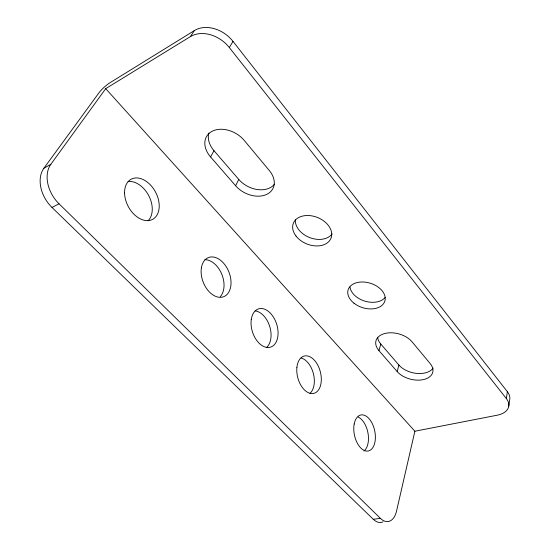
<?xml version="1.0" encoding="UTF-8"?>
<svg xmlns="http://www.w3.org/2000/svg" width="550" height="550" viewBox="0 0 550 550"><rect width="100%" height="100%" fill="white"/><g stroke="black" fill="none" stroke-linecap="round" stroke-linejoin="round"><path stroke-width="0.82" d="M508.784 406.044L509.802 399.217A21.911 13.056 10.7 0 0 507.375 391.689L233.001 41.388A29.239 22.502 38 0 0 194.37 30.58L110.021 82.699A10.656 2.111 -42 0 0 98.986 92.778L43.904 168.224A29.501 21.244 56.8 0 0 51.989 207.446L373.264 519.283A22.089 12.265 81.1 0 0 382.979 521.861M194.37 30.58L190.376 36.623L105.703 88.653L414.879 431.228L497.2 415.209A22.048 13.014 10.8 0 0 506.337 398.53L507.375 391.689M414.879 431.228L396.557 511.033A22.213 12.196 80.9 0 1 380.421 518.354L373.264 519.283M397.196 371.594L378.957 350.618A20.116 12.664 15.1 0 1 384.704 333.527A20.116 12.664 15.1 0 1 412.06 341.818L430.141 363.522A19.786 12.148 14.1 0 1 423.837 379.507A19.786 12.148 14.1 0 1 397.196 371.594L398.901 365.035L380.806 344.059A19.986 12.698 15 0 1 377.609 337.267M378.957 350.618L380.806 344.059M235.62 185.756L210.581 156.956A23.897 17.346 30.3 0 1 212.444 131.113A23.897 17.346 30.3 0 1 244.269 140.456L269.321 170.521A23.21 16.693 27.4 0 1 266.42 194.528A23.21 16.693 27.4 0 1 235.62 185.756L238.769 179.424L213.984 150.7A23.719 17.359 30.5 0 1 208.856 133.093M210.581 156.956L213.984 150.7M506.337 398.53L229.322 47.541L233.001 41.388M43.904 168.224L50.847 164.285L105.703 88.653M51.989 207.446L59.029 203.789L380.421 518.354M358.201 417.058A18.288 10.422 78.4 0 1 368.033 433.304A18.288 10.422 78.4 0 1 364.045 450.973M301.056 357.988A19.161 11.715 75.6 0 1 313.424 373.746A19.161 11.715 75.6 0 1 309.987 393.36M255.097 310.86A19.931 12.76 72.6 0 1 269.672 326.294A19.931 12.76 72.6 0 1 266.654 347.387M204.854 259.676A20.872 13.881 68.7 0 1 221.726 274.065A20.872 13.881 68.7 0 1 220.261 296.704M128.109 181.5A22.612 15.476 61.7 0 1 148.912 195.972A22.612 15.476 61.7 0 1 148.088 220.749M332.179 233.881A20.109 14.293 21.7 0 1 309.849 237.641A20.109 14.293 21.7 0 1 295.343 219.876M385.144 297.461A19.078 12.836 17 0 1 364.98 301.173A19.078 12.836 17 0 1 349.979 286.983M274.512 184.174A23.038 16.706 27.5 0 1 238.769 179.424M433.132 368.067A19.663 12.189 14 0 1 417.017 373.443A19.663 12.189 14 0 1 398.901 365.035M59.029 203.789A29.714 21.209 57.1 0 1 50.847 164.285M190.376 36.623A29.466 22.522 37.6 0 1 229.322 47.541M295.996 236.012A20.254 14.273 21.7 0 0 329.766 240.446A20.254 14.273 21.7 0 0 310.791 215.717A20.254 14.273 21.7 0 0 295.996 236.012M353.98 303.188A19.209 12.808 17 0 0 384.835 301.146A19.209 12.808 17 0 0 360.656 282.033A19.209 12.808 17 0 0 353.98 303.188M124.568 193.153A22.77 15.434 61.9 0 0 150.982 220.076A22.77 15.434 61.9 0 0 150.116 184.621A22.77 15.434 61.9 0 0 124.568 193.153M201.403 267.788A21.01 13.826 68.8 0 0 220.873 297.33A21.01 13.826 68.8 0 0 225.961 266.282A21.01 13.826 68.8 0 0 201.403 267.788M251.295 319.303A20.054 12.705 72.6 0 0 268.868 347.476A20.054 12.705 72.6 0 0 273.494 317.226A20.054 12.705 72.6 0 0 251.295 319.303M296.897 367.469A19.277 11.66 75.5 0 0 313.603 393.422A19.277 11.66 75.5 0 0 316.642 363.192A19.277 11.66 75.5 0 0 296.897 367.469M354.186 424.029A18.398 10.367 78.3 0 0 367.201 451.11A18.398 10.367 78.3 0 0 372.364 423.796A18.398 10.367 78.3 0 0 354.186 424.029"/></g></svg>
